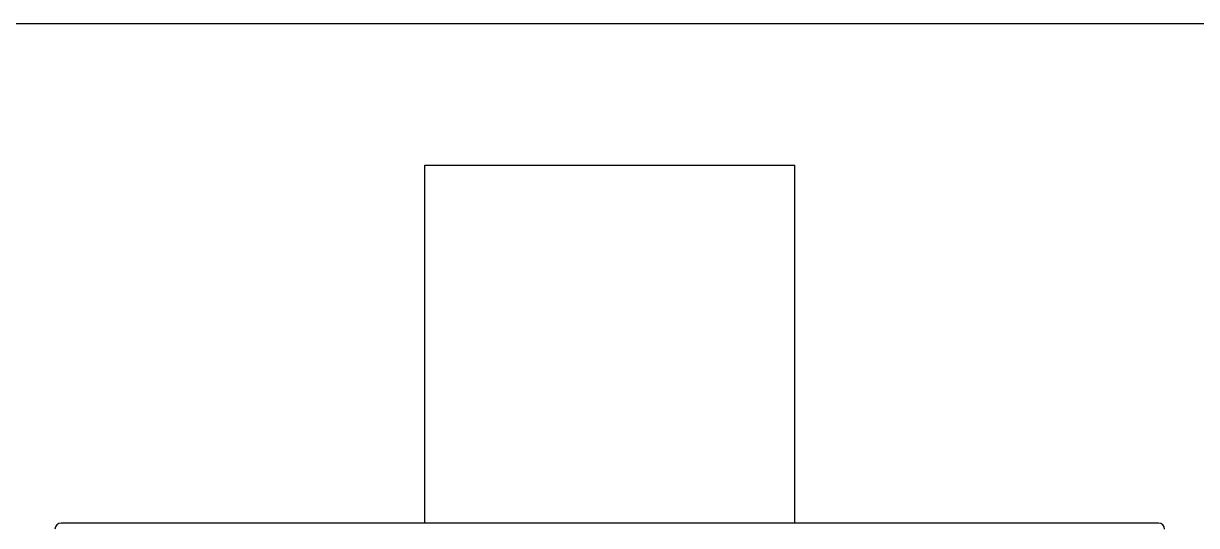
# Model space of a CAD drawing. Header units: millimetres. Extents: x 351279 to 387190, y -1289537 to -1277077.
# Drawn here: x 354894 to 355845, y -1281177 to -1280770 of the extents above; entities that cross this region are included whole.
import ezdxf

# ---------------------------------------------------------------- set-up
doc = ezdxf.new("R2010")
doc.units = ezdxf.units.MM
doc.header["$LTSCALE"] = 20

# ---------------------------------------------------------------- blocks, each defined once
blk = doc.blocks.new('2e4cvc')
at = {"color": 3, "lineweight": 25}
blk.add_line((83697.43, 59543.24), (91842.92, 59543.24), dxfattribs=at)
blk = doc.blocks.new('dxfgfdsf')
at = {"color": 252}
for p, q in [((-97946.98, 7839.8), (-97646.98, 7839.8)), ((-97946.98, 7549.63), (-97946.98, 7839.8)), ((-97646.98, 7549.63), (-97646.98, 7839.8)), ((-97351.98, 7549.63), (-98241.98, 7549.63))]:
    blk.add_line(p, q, dxfattribs=at)
for centre, start, end in [((-98241.98, 7544.63), 90, 180), ((-97351.98, 7544.63), 0, 90)]:
    blk.add_arc(centre, 5, start, end, dxfattribs=at)

msp = doc.modelspace()

# ---------------------------------------------------------------- block references
at = {"color": 0}
msp.add_blockref('2e4cvc', (267581.278, -1340313.375), dxfattribs=at)
at = {"lineweight": 5}
msp.add_blockref('dxfgfdsf', (453166.125, -1288724.879), dxfattribs=at)

doc.saveas('drawing.dxf')
